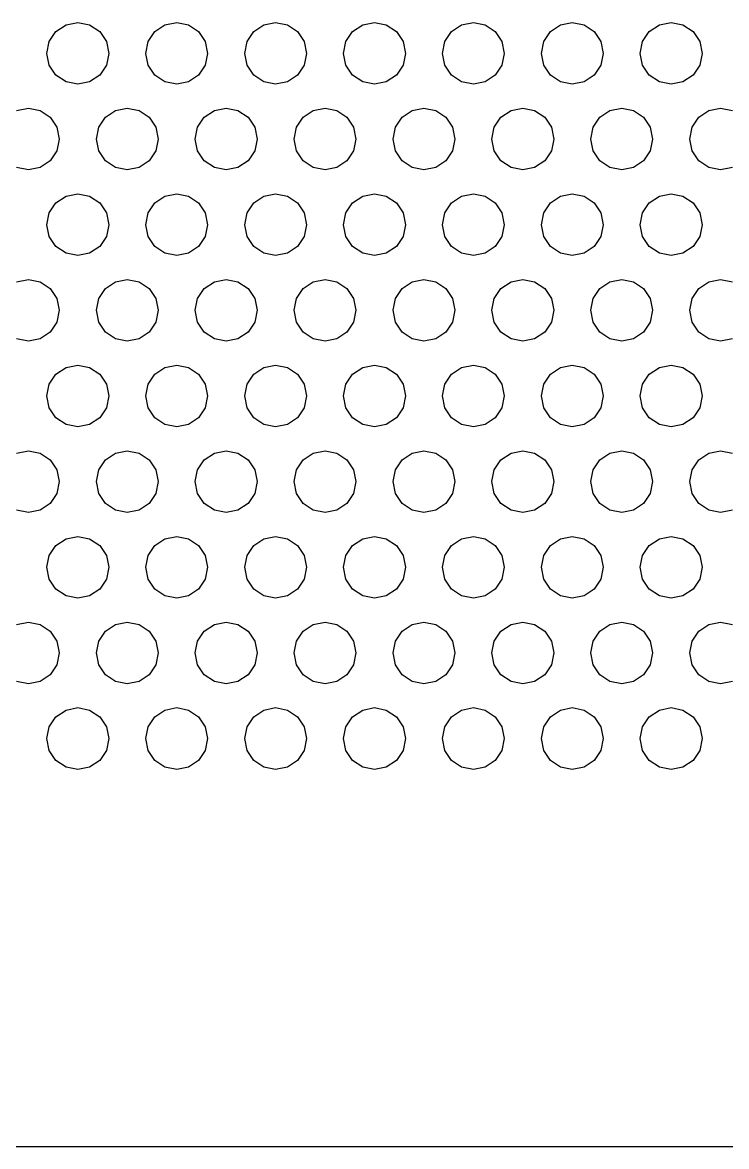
# Model space of a CAD drawing. Header units: metres. Extents: x 0 to 569, y 6 to 314.
# Drawn here: x 310 to 367, y 6 to 96.9 of the extents above; entities that cross this region are included whole.
import ezdxf

# ---------------------------------------------------------------- set-up
doc = ezdxf.new("R2010")
doc.units = ezdxf.units.M

msp = doc.modelspace()

# ---------------------------------------------------------------- linework, layer by layer
for p, q in [((312.732, 96.1934), (313.543, 96.7353)), ((313.543, 96.7353), (314.5, 96.9256)), ((314.5, 96.9256), (315.457, 96.7353)), ((315.457, 96.7353), (316.268, 96.1934)), ((320.732, 96.1934), (321.543, 96.7353)), ((321.543, 96.7353), (322.5, 96.9256)), ((322.5, 96.9256), (323.457, 96.7353)), ((323.457, 96.7353), (324.268, 96.1934)), ((328.732, 96.1934), (329.543, 96.7353)), ((329.543, 96.7353), (330.5, 96.9256)), ((330.5, 96.9256), (331.457, 96.7353)), ((331.457, 96.7353), (332.268, 96.1934)), ((336.732, 96.1934), (337.543, 96.7353)), ((337.543, 96.7353), (338.5, 96.9256)), ((338.5, 96.9256), (339.457, 96.7353)), ((339.457, 96.7353), (340.268, 96.1934)), ((344.732, 96.1934), (345.543, 96.7353)), ((345.543, 96.7353), (346.5, 96.9256)), ((346.5, 96.9256), (347.457, 96.7353)), ((347.457, 96.7353), (348.268, 96.1934)), ((352.732, 96.1934), (353.543, 96.7353)), ((353.543, 96.7353), (354.5, 96.9256)), ((354.5, 96.9256), (355.457, 96.7353)), ((355.457, 96.7353), (356.268, 96.1934)), ((360.732, 96.1934), (361.543, 96.7353)), ((361.543, 96.7353), (362.5, 96.9256)), ((362.5, 96.9256), (363.457, 96.7353)), ((363.457, 96.7353), (364.268, 96.1934)), ((312.19, 95.3823), (312.732, 96.1934)), ((316.268, 96.1934), (316.81, 95.3823)), ((320.19, 95.3823), (320.732, 96.1934)), ((324.268, 96.1934), (324.81, 95.3823)), ((328.19, 95.3823), (328.732, 96.1934)), ((332.268, 96.1934), (332.81, 95.3823)), ((336.19, 95.3823), (336.732, 96.1934)), ((340.268, 96.1934), (340.81, 95.3823)), ((344.19, 95.3823), (344.732, 96.1934)), ((348.268, 96.1934), (348.81, 95.3823)), ((352.19, 95.3823), (352.732, 96.1934)), ((356.268, 96.1934), (356.81, 95.3823)), ((360.19, 95.3823), (360.732, 96.1934)), ((364.268, 96.1934), (364.81, 95.3823)), ((312, 94.4256), (312.19, 95.3823)), ((316.81, 95.3823), (317, 94.4256)), ((320, 94.4256), (320.19, 95.3823)), ((324.81, 95.3823), (325, 94.4256)), ((328, 94.4256), (328.19, 95.3823)), ((332.81, 95.3823), (333, 94.4256)), ((336, 94.4256), (336.19, 95.3823)), ((340.81, 95.3823), (341, 94.4256)), ((344, 94.4256), (344.19, 95.3823)), ((348.81, 95.3823), (349, 94.4256)), ((352, 94.4256), (352.19, 95.3823)), ((356.81, 95.3823), (357, 94.4256)), ((360, 94.4256), (360.19, 95.3823)), ((364.81, 95.3823), (365, 94.4256)), ((312.19, 93.4689), (312, 94.4256)), ((317, 94.4256), (316.81, 93.4689)), ((320.19, 93.4689), (320, 94.4256)), ((325, 94.4256), (324.81, 93.4689)), ((328.19, 93.4689), (328, 94.4256)), ((333, 94.4256), (332.81, 93.4689)), ((336.19, 93.4689), (336, 94.4256)), ((341, 94.4256), (340.81, 93.4689)), ((344.19, 93.4689), (344, 94.4256)), ((349, 94.4256), (348.81, 93.4689)), ((352.19, 93.4689), (352, 94.4256)), ((357, 94.4256), (356.81, 93.4689)), ((360.19, 93.4689), (360, 94.4256)), ((365, 94.4256), (364.81, 93.4689)), ((312.732, 92.6579), (312.19, 93.4689)), ((316.81, 93.4689), (316.268, 92.6579)), ((320.732, 92.6579), (320.19, 93.4689)), ((324.81, 93.4689), (324.268, 92.6579)), ((328.732, 92.6579), (328.19, 93.4689)), ((332.81, 93.4689), (332.268, 92.6579)), ((336.732, 92.6579), (336.19, 93.4689)), ((340.81, 93.4689), (340.268, 92.6579)), ((344.732, 92.6579), (344.19, 93.4689)), ((348.81, 93.4689), (348.268, 92.6579)), ((352.732, 92.6579), (352.19, 93.4689)), ((356.81, 93.4689), (356.268, 92.6579)), ((360.732, 92.6579), (360.19, 93.4689)), ((364.81, 93.4689), (364.268, 92.6579)), ((313.543, 92.1159), (312.732, 92.6579)), ((314.5, 91.9256), (313.543, 92.1159)), ((315.457, 92.1159), (314.5, 91.9256)), ((316.268, 92.6579), (315.457, 92.1159)), ((321.543, 92.1159), (320.732, 92.6579)), ((322.5, 91.9256), (321.543, 92.1159)), ((323.457, 92.1159), (322.5, 91.9256)), ((324.268, 92.6579), (323.457, 92.1159)), ((329.543, 92.1159), (328.732, 92.6579)), ((330.5, 91.9256), (329.543, 92.1159)), ((331.457, 92.1159), (330.5, 91.9256)), ((332.268, 92.6579), (331.457, 92.1159)), ((337.543, 92.1159), (336.732, 92.6579)), ((338.5, 91.9256), (337.543, 92.1159)), ((339.457, 92.1159), (338.5, 91.9256)), ((340.268, 92.6579), (339.457, 92.1159)), ((345.543, 92.1159), (344.732, 92.6579)), ((346.5, 91.9256), (345.543, 92.1159)), ((347.457, 92.1159), (346.5, 91.9256)), ((348.268, 92.6579), (347.457, 92.1159)), ((353.543, 92.1159), (352.732, 92.6579)), ((354.5, 91.9256), (353.543, 92.1159)), ((355.457, 92.1159), (354.5, 91.9256)), ((356.268, 92.6579), (355.457, 92.1159)), ((361.543, 92.1159), (360.732, 92.6579)), ((362.5, 91.9256), (361.543, 92.1159)), ((363.457, 92.1159), (362.5, 91.9256)), ((364.268, 92.6579), (363.457, 92.1159)), ((309.543, 89.8071), (310.5, 89.9974)), ((310.5, 89.9974), (311.457, 89.8071)), ((311.457, 89.8071), (312.268, 89.2652)), ((312.268, 89.2652), (312.81, 88.4541)), ((316.19, 88.4541), (316.732, 89.2652)), ((316.732, 89.2652), (317.543, 89.8071)), ((317.543, 89.8071), (318.5, 89.9974)), ((318.5, 89.9974), (319.457, 89.8071)), ((319.457, 89.8071), (320.268, 89.2652)), ((320.268, 89.2652), (320.81, 88.4541)), ((324.19, 88.4541), (324.732, 89.2652)), ((324.732, 89.2652), (325.543, 89.8071)), ((325.543, 89.8071), (326.5, 89.9974)), ((326.5, 89.9974), (327.457, 89.8071)), ((327.457, 89.8071), (328.268, 89.2652)), ((328.268, 89.2652), (328.81, 88.4541)), ((332.19, 88.4541), (332.732, 89.2652)), ((332.732, 89.2652), (333.543, 89.8071)), ((333.543, 89.8071), (334.5, 89.9974)), ((334.5, 89.9974), (335.457, 89.8071)), ((335.457, 89.8071), (336.268, 89.2652)), ((336.268, 89.2652), (336.81, 88.4541)), ((340.19, 88.4541), (340.732, 89.2652)), ((340.732, 89.2652), (341.543, 89.8071)), ((341.543, 89.8071), (342.5, 89.9974)), ((342.5, 89.9974), (343.457, 89.8071)), ((343.457, 89.8071), (344.268, 89.2652)), ((344.268, 89.2652), (344.81, 88.4541)), ((348.19, 88.4541), (348.732, 89.2652)), ((348.732, 89.2652), (349.543, 89.8071)), ((349.543, 89.8071), (350.5, 89.9974)), ((350.5, 89.9974), (351.457, 89.8071)), ((351.457, 89.8071), (352.268, 89.2652)), ((352.268, 89.2652), (352.81, 88.4541)), ((356.19, 88.4541), (356.732, 89.2652)), ((356.732, 89.2652), (357.543, 89.8071)), ((357.543, 89.8071), (358.5, 89.9974)), ((358.5, 89.9974), (359.457, 89.8071)), ((359.457, 89.8071), (360.268, 89.2652)), ((360.268, 89.2652), (360.81, 88.4541)), ((364.19, 88.4541), (364.732, 89.2652)), ((364.732, 89.2652), (365.543, 89.8071)), ((365.543, 89.8071), (366.5, 89.9974)), ((366.5, 89.9974), (367.457, 89.8071)), ((312.81, 88.4541), (313, 87.4974)), ((316, 87.4974), (316.19, 88.4541)), ((320.81, 88.4541), (321, 87.4974)), ((324, 87.4974), (324.19, 88.4541)), ((328.81, 88.4541), (329, 87.4974)), ((332, 87.4974), (332.19, 88.4541)), ((336.81, 88.4541), (337, 87.4974)), ((340, 87.4974), (340.19, 88.4541)), ((344.81, 88.4541), (345, 87.4974)), ((348, 87.4974), (348.19, 88.4541)), ((352.81, 88.4541), (353, 87.4974)), ((356, 87.4974), (356.19, 88.4541)), ((360.81, 88.4541), (361, 87.4974)), ((364, 87.4974), (364.19, 88.4541)), ((313, 87.4974), (312.81, 86.5407)), ((316.19, 86.5407), (316, 87.4974)), ((321, 87.4974), (320.81, 86.5407)), ((324.19, 86.5407), (324, 87.4974)), ((329, 87.4974), (328.81, 86.5407)), ((332.19, 86.5407), (332, 87.4974)), ((337, 87.4974), (336.81, 86.5407)), ((340.19, 86.5407), (340, 87.4974)), ((345, 87.4974), (344.81, 86.5407)), ((348.19, 86.5407), (348, 87.4974)), ((353, 87.4974), (352.81, 86.5407)), ((356.19, 86.5407), (356, 87.4974)), ((361, 87.4974), (360.81, 86.5407)), ((364.19, 86.5407), (364, 87.4974)), ((312.81, 86.5407), (312.268, 85.7296)), ((316.732, 85.7296), (316.19, 86.5407)), ((320.81, 86.5407), (320.268, 85.7296)), ((324.732, 85.7296), (324.19, 86.5407)), ((328.81, 86.5407), (328.268, 85.7296)), ((332.732, 85.7296), (332.19, 86.5407)), ((336.81, 86.5407), (336.268, 85.7296)), ((340.732, 85.7296), (340.19, 86.5407)), ((344.81, 86.5407), (344.268, 85.7296)), ((348.732, 85.7296), (348.19, 86.5407)), ((352.81, 86.5407), (352.268, 85.7296)), ((356.732, 85.7296), (356.19, 86.5407)), ((360.81, 86.5407), (360.268, 85.7296)), ((364.732, 85.7296), (364.19, 86.5407)), ((312.268, 85.7296), (311.457, 85.1877)), ((317.543, 85.1877), (316.732, 85.7296)), ((320.268, 85.7296), (319.457, 85.1877)), ((325.543, 85.1877), (324.732, 85.7296)), ((328.268, 85.7296), (327.457, 85.1877)), ((333.543, 85.1877), (332.732, 85.7296)), ((336.268, 85.7296), (335.457, 85.1877)), ((341.543, 85.1877), (340.732, 85.7296)), ((344.268, 85.7296), (343.457, 85.1877)), ((349.543, 85.1877), (348.732, 85.7296)), ((352.268, 85.7296), (351.457, 85.1877)), ((357.543, 85.1877), (356.732, 85.7296)), ((360.268, 85.7296), (359.457, 85.1877)), ((365.543, 85.1877), (364.732, 85.7296)), ((310.5, 84.9974), (309.543, 85.1877)), ((311.457, 85.1877), (310.5, 84.9974)), ((318.5, 84.9974), (317.543, 85.1877)), ((319.457, 85.1877), (318.5, 84.9974)), ((326.5, 84.9974), (325.543, 85.1877)), ((327.457, 85.1877), (326.5, 84.9974)), ((334.5, 84.9974), (333.543, 85.1877)), ((335.457, 85.1877), (334.5, 84.9974)), ((342.5, 84.9974), (341.543, 85.1877)), ((343.457, 85.1877), (342.5, 84.9974)), ((350.5, 84.9974), (349.543, 85.1877)), ((351.457, 85.1877), (350.5, 84.9974)), ((358.5, 84.9974), (357.543, 85.1877)), ((359.457, 85.1877), (358.5, 84.9974)), ((366.5, 84.9974), (365.543, 85.1877)), ((367.457, 85.1877), (366.5, 84.9974)), ((312.732, 82.337), (313.543, 82.8789)), ((313.543, 82.8789), (314.5, 83.0692)), ((314.5, 83.0692), (315.457, 82.8789)), ((315.457, 82.8789), (316.268, 82.337)), ((320.732, 82.337), (321.543, 82.8789)), ((321.543, 82.8789), (322.5, 83.0692)), ((322.5, 83.0692), (323.457, 82.8789)), ((323.457, 82.8789), (324.268, 82.337)), ((328.732, 82.337), (329.543, 82.8789)), ((329.543, 82.8789), (330.5, 83.0692)), ((330.5, 83.0692), (331.457, 82.8789)), ((331.457, 82.8789), (332.268, 82.337)), ((336.732, 82.337), (337.543, 82.8789)), ((337.543, 82.8789), (338.5, 83.0692)), ((338.5, 83.0692), (339.457, 82.8789)), ((339.457, 82.8789), (340.268, 82.337)), ((344.732, 82.337), (345.543, 82.8789)), ((345.543, 82.8789), (346.5, 83.0692)), ((346.5, 83.0692), (347.457, 82.8789)), ((347.457, 82.8789), (348.268, 82.337)), ((352.732, 82.337), (353.543, 82.8789)), ((353.543, 82.8789), (354.5, 83.0692)), ((354.5, 83.0692), (355.457, 82.8789)), ((355.457, 82.8789), (356.268, 82.337)), ((360.732, 82.337), (361.543, 82.8789)), ((361.543, 82.8789), (362.5, 83.0692)), ((362.5, 83.0692), (363.457, 82.8789)), ((363.457, 82.8789), (364.268, 82.337)), ((312.19, 81.5259), (312.732, 82.337)), ((316.268, 82.337), (316.81, 81.5259)), ((320.19, 81.5259), (320.732, 82.337)), ((324.268, 82.337), (324.81, 81.5259)), ((328.19, 81.5259), (328.732, 82.337)), ((332.268, 82.337), (332.81, 81.5259)), ((336.19, 81.5259), (336.732, 82.337)), ((340.268, 82.337), (340.81, 81.5259)), ((344.19, 81.5259), (344.732, 82.337)), ((348.268, 82.337), (348.81, 81.5259)), ((352.19, 81.5259), (352.732, 82.337)), ((356.268, 82.337), (356.81, 81.5259)), ((360.19, 81.5259), (360.732, 82.337)), ((364.268, 82.337), (364.81, 81.5259)), ((312, 80.5692), (312.19, 81.5259)), ((316.81, 81.5259), (317, 80.5692)), ((320, 80.5692), (320.19, 81.5259)), ((324.81, 81.5259), (325, 80.5692)), ((328, 80.5692), (328.19, 81.5259)), ((332.81, 81.5259), (333, 80.5692)), ((336, 80.5692), (336.19, 81.5259)), ((340.81, 81.5259), (341, 80.5692)), ((344, 80.5692), (344.19, 81.5259)), ((348.81, 81.5259), (349, 80.5692)), ((352, 80.5692), (352.19, 81.5259)), ((356.81, 81.5259), (357, 80.5692)), ((360, 80.5692), (360.19, 81.5259)), ((364.81, 81.5259), (365, 80.5692)), ((312.19, 79.6125), (312, 80.5692)), ((317, 80.5692), (316.81, 79.6125)), ((320.19, 79.6125), (320, 80.5692)), ((325, 80.5692), (324.81, 79.6125)), ((328.19, 79.6125), (328, 80.5692)), ((333, 80.5692), (332.81, 79.6125)), ((336.19, 79.6125), (336, 80.5692)), ((341, 80.5692), (340.81, 79.6125)), ((344.19, 79.6125), (344, 80.5692)), ((349, 80.5692), (348.81, 79.6125)), ((352.19, 79.6125), (352, 80.5692)), ((357, 80.5692), (356.81, 79.6125)), ((360.19, 79.6125), (360, 80.5692)), ((365, 80.5692), (364.81, 79.6125)), ((312.732, 78.8014), (312.19, 79.6125)), ((316.81, 79.6125), (316.268, 78.8014)), ((320.732, 78.8014), (320.19, 79.6125)), ((324.81, 79.6125), (324.268, 78.8014)), ((328.732, 78.8014), (328.19, 79.6125)), ((332.81, 79.6125), (332.268, 78.8014)), ((336.732, 78.8014), (336.19, 79.6125)), ((340.81, 79.6125), (340.268, 78.8014)), ((344.732, 78.8014), (344.19, 79.6125)), ((348.81, 79.6125), (348.268, 78.8014)), ((352.732, 78.8014), (352.19, 79.6125)), ((356.81, 79.6125), (356.268, 78.8014)), ((360.732, 78.8014), (360.19, 79.6125)), ((364.81, 79.6125), (364.268, 78.8014)), ((313.543, 78.2595), (312.732, 78.8014)), ((314.5, 78.0692), (313.543, 78.2595)), ((315.457, 78.2595), (314.5, 78.0692)), ((316.268, 78.8014), (315.457, 78.2595)), ((321.543, 78.2595), (320.732, 78.8014)), ((322.5, 78.0692), (321.543, 78.2595)), ((323.457, 78.2595), (322.5, 78.0692)), ((324.268, 78.8014), (323.457, 78.2595)), ((329.543, 78.2595), (328.732, 78.8014)), ((330.5, 78.0692), (329.543, 78.2595)), ((331.457, 78.2595), (330.5, 78.0692)), ((332.268, 78.8014), (331.457, 78.2595)), ((337.543, 78.2595), (336.732, 78.8014)), ((338.5, 78.0692), (337.543, 78.2595)), ((339.457, 78.2595), (338.5, 78.0692)), ((340.268, 78.8014), (339.457, 78.2595)), ((345.543, 78.2595), (344.732, 78.8014)), ((346.5, 78.0692), (345.543, 78.2595)), ((347.457, 78.2595), (346.5, 78.0692)), ((348.268, 78.8014), (347.457, 78.2595)), ((353.543, 78.2595), (352.732, 78.8014)), ((354.5, 78.0692), (353.543, 78.2595)), ((355.457, 78.2595), (354.5, 78.0692)), ((356.268, 78.8014), (355.457, 78.2595)), ((361.543, 78.2595), (360.732, 78.8014)), ((362.5, 78.0692), (361.543, 78.2595)), ((363.457, 78.2595), (362.5, 78.0692)), ((364.268, 78.8014), (363.457, 78.2595)), ((309.543, 75.9507), (310.5, 76.141)), ((310.5, 76.141), (311.457, 75.9507)), ((311.457, 75.9507), (312.268, 75.4088)), ((316.732, 75.4088), (317.543, 75.9507)), ((317.543, 75.9507), (318.5, 76.141)), ((318.5, 76.141), (319.457, 75.9507)), ((319.457, 75.9507), (320.268, 75.4088)), ((324.732, 75.4088), (325.543, 75.9507)), ((325.543, 75.9507), (326.5, 76.141)), ((326.5, 76.141), (327.457, 75.9507)), ((327.457, 75.9507), (328.268, 75.4088)), ((332.732, 75.4088), (333.543, 75.9507)), ((333.543, 75.9507), (334.5, 76.141)), ((334.5, 76.141), (335.457, 75.9507)), ((335.457, 75.9507), (336.268, 75.4088)), ((340.732, 75.4088), (341.543, 75.9507)), ((341.543, 75.9507), (342.5, 76.141)), ((342.5, 76.141), (343.457, 75.9507)), ((343.457, 75.9507), (344.268, 75.4088)), ((348.732, 75.4088), (349.543, 75.9507)), ((349.543, 75.9507), (350.5, 76.141)), ((350.5, 76.141), (351.457, 75.9507)), ((351.457, 75.9507), (352.268, 75.4088)), ((356.732, 75.4088), (357.543, 75.9507)), ((357.543, 75.9507), (358.5, 76.141)), ((358.5, 76.141), (359.457, 75.9507)), ((359.457, 75.9507), (360.268, 75.4088)), ((364.732, 75.4088), (365.543, 75.9507)), ((365.543, 75.9507), (366.5, 76.141)), ((366.5, 76.141), (367.457, 75.9507)), ((312.268, 75.4088), (312.81, 74.5977)), ((312.81, 74.5977), (313, 73.641)), ((316, 73.641), (316.19, 74.5977)), ((316.19, 74.5977), (316.732, 75.4088)), ((320.268, 75.4088), (320.81, 74.5977)), ((320.81, 74.5977), (321, 73.641)), ((324, 73.641), (324.19, 74.5977)), ((324.19, 74.5977), (324.732, 75.4088)), ((328.268, 75.4088), (328.81, 74.5977)), ((328.81, 74.5977), (329, 73.641)), ((332, 73.641), (332.19, 74.5977)), ((332.19, 74.5977), (332.732, 75.4088)), ((336.268, 75.4088), (336.81, 74.5977)), ((336.81, 74.5977), (337, 73.641)), ((340, 73.641), (340.19, 74.5977)), ((340.19, 74.5977), (340.732, 75.4088)), ((344.268, 75.4088), (344.81, 74.5977)), ((344.81, 74.5977), (345, 73.641)), ((348, 73.641), (348.19, 74.5977)), ((348.19, 74.5977), (348.732, 75.4088)), ((352.268, 75.4088), (352.81, 74.5977)), ((352.81, 74.5977), (353, 73.641)), ((356, 73.641), (356.19, 74.5977)), ((356.19, 74.5977), (356.732, 75.4088)), ((360.268, 75.4088), (360.81, 74.5977)), ((360.81, 74.5977), (361, 73.641)), ((364, 73.641), (364.19, 74.5977)), ((364.19, 74.5977), (364.732, 75.4088)), ((313, 73.641), (312.81, 72.6843)), ((316.19, 72.6843), (316, 73.641)), ((321, 73.641), (320.81, 72.6843)), ((324.19, 72.6843), (324, 73.641)), ((329, 73.641), (328.81, 72.6843)), ((332.19, 72.6843), (332, 73.641)), ((337, 73.641), (336.81, 72.6843)), ((340.19, 72.6843), (340, 73.641)), ((345, 73.641), (344.81, 72.6843)), ((348.19, 72.6843), (348, 73.641)), ((353, 73.641), (352.81, 72.6843)), ((356.19, 72.6843), (356, 73.641)), ((361, 73.641), (360.81, 72.6843)), ((364.19, 72.6843), (364, 73.641)), ((312.268, 71.8732), (311.457, 71.3313)), ((312.81, 72.6843), (312.268, 71.8732)), ((316.732, 71.8732), (316.19, 72.6843)), ((317.543, 71.3313), (316.732, 71.8732)), ((320.268, 71.8732), (319.457, 71.3313)), ((320.81, 72.6843), (320.268, 71.8732)), ((324.732, 71.8732), (324.19, 72.6843)), ((325.543, 71.3313), (324.732, 71.8732)), ((328.268, 71.8732), (327.457, 71.3313)), ((328.81, 72.6843), (328.268, 71.8732)), ((332.732, 71.8732), (332.19, 72.6843)), ((333.543, 71.3313), (332.732, 71.8732)), ((336.268, 71.8732), (335.457, 71.3313)), ((336.81, 72.6843), (336.268, 71.8732)), ((340.732, 71.8732), (340.19, 72.6843)), ((341.543, 71.3313), (340.732, 71.8732)), ((344.268, 71.8732), (343.457, 71.3313)), ((344.81, 72.6843), (344.268, 71.8732)), ((348.732, 71.8732), (348.19, 72.6843)), ((349.543, 71.3313), (348.732, 71.8732)), ((352.268, 71.8732), (351.457, 71.3313)), ((352.81, 72.6843), (352.268, 71.8732)), ((356.732, 71.8732), (356.19, 72.6843)), ((357.543, 71.3313), (356.732, 71.8732)), ((360.268, 71.8732), (359.457, 71.3313)), ((360.81, 72.6843), (360.268, 71.8732)), ((364.732, 71.8732), (364.19, 72.6843)), ((365.543, 71.3313), (364.732, 71.8732)), ((310.5, 71.141), (309.543, 71.3313)), ((311.457, 71.3313), (310.5, 71.141)), ((318.5, 71.141), (317.543, 71.3313)), ((319.457, 71.3313), (318.5, 71.141)), ((326.5, 71.141), (325.543, 71.3313)), ((327.457, 71.3313), (326.5, 71.141)), ((334.5, 71.141), (333.543, 71.3313)), ((335.457, 71.3313), (334.5, 71.141)), ((342.5, 71.141), (341.543, 71.3313)), ((343.457, 71.3313), (342.5, 71.141)), ((350.5, 71.141), (349.543, 71.3313)), ((351.457, 71.3313), (350.5, 71.141)), ((358.5, 71.141), (357.543, 71.3313)), ((359.457, 71.3313), (358.5, 71.141)), ((366.5, 71.141), (365.543, 71.3313)), ((367.457, 71.3313), (366.5, 71.141)), ((313.543, 69.0225), (314.5, 69.2128)), ((314.5, 69.2128), (315.457, 69.0225)), ((321.543, 69.0225), (322.5, 69.2128)), ((322.5, 69.2128), (323.457, 69.0225)), ((329.543, 69.0225), (330.5, 69.2128)), ((330.5, 69.2128), (331.457, 69.0225)), ((337.543, 69.0225), (338.5, 69.2128)), ((338.5, 69.2128), (339.457, 69.0225)), ((345.543, 69.0225), (346.5, 69.2128)), ((346.5, 69.2128), (347.457, 69.0225)), ((353.543, 69.0225), (354.5, 69.2128)), ((354.5, 69.2128), (355.457, 69.0225)), ((361.543, 69.0225), (362.5, 69.2128)), ((362.5, 69.2128), (363.457, 69.0225)), ((312.19, 67.6695), (312.732, 68.4806)), ((312.732, 68.4806), (313.543, 69.0225)), ((315.457, 69.0225), (316.268, 68.4806)), ((316.268, 68.4806), (316.81, 67.6695)), ((320.19, 67.6695), (320.732, 68.4806)), ((320.732, 68.4806), (321.543, 69.0225)), ((323.457, 69.0225), (324.268, 68.4806)), ((324.268, 68.4806), (324.81, 67.6695)), ((328.19, 67.6695), (328.732, 68.4806)), ((328.732, 68.4806), (329.543, 69.0225)), ((331.457, 69.0225), (332.268, 68.4806)), ((332.268, 68.4806), (332.81, 67.6695)), ((336.19, 67.6695), (336.732, 68.4806)), ((336.732, 68.4806), (337.543, 69.0225)), ((339.457, 69.0225), (340.268, 68.4806)), ((340.268, 68.4806), (340.81, 67.6695)), ((344.19, 67.6695), (344.732, 68.4806)), ((344.732, 68.4806), (345.543, 69.0225)), ((347.457, 69.0225), (348.268, 68.4806)), ((348.268, 68.4806), (348.81, 67.6695)), ((352.19, 67.6695), (352.732, 68.4806)), ((352.732, 68.4806), (353.543, 69.0225)), ((355.457, 69.0225), (356.268, 68.4806)), ((356.268, 68.4806), (356.81, 67.6695)), ((360.19, 67.6695), (360.732, 68.4806)), ((360.732, 68.4806), (361.543, 69.0225)), ((363.457, 69.0225), (364.268, 68.4806)), ((364.268, 68.4806), (364.81, 67.6695)), ((312, 66.7128), (312.19, 67.6695)), ((316.81, 67.6695), (317, 66.7128)), ((320, 66.7128), (320.19, 67.6695)), ((324.81, 67.6695), (325, 66.7128)), ((328, 66.7128), (328.19, 67.6695)), ((332.81, 67.6695), (333, 66.7128)), ((336, 66.7128), (336.19, 67.6695)), ((340.81, 67.6695), (341, 66.7128)), ((344, 66.7128), (344.19, 67.6695)), ((348.81, 67.6695), (349, 66.7128)), ((352, 66.7128), (352.19, 67.6695)), ((356.81, 67.6695), (357, 66.7128)), ((360, 66.7128), (360.19, 67.6695)), ((364.81, 67.6695), (365, 66.7128)), ((312.19, 65.7561), (312, 66.7128)), ((317, 66.7128), (316.81, 65.7561)), ((320.19, 65.7561), (320, 66.7128)), ((325, 66.7128), (324.81, 65.7561)), ((328.19, 65.7561), (328, 66.7128)), ((333, 66.7128), (332.81, 65.7561)), ((336.19, 65.7561), (336, 66.7128)), ((341, 66.7128), (340.81, 65.7561)), ((344.19, 65.7561), (344, 66.7128)), ((349, 66.7128), (348.81, 65.7561)), ((352.19, 65.7561), (352, 66.7128)), ((357, 66.7128), (356.81, 65.7561)), ((360.19, 65.7561), (360, 66.7128)), ((365, 66.7128), (364.81, 65.7561)), ((312.732, 64.945), (312.19, 65.7561)), ((316.81, 65.7561), (316.268, 64.945)), ((320.732, 64.945), (320.19, 65.7561)), ((324.81, 65.7561), (324.268, 64.945)), ((328.732, 64.945), (328.19, 65.7561)), ((332.81, 65.7561), (332.268, 64.945)), ((336.732, 64.945), (336.19, 65.7561)), ((340.81, 65.7561), (340.268, 64.945)), ((344.732, 64.945), (344.19, 65.7561)), ((348.81, 65.7561), (348.268, 64.945)), ((352.732, 64.945), (352.19, 65.7561)), ((356.81, 65.7561), (356.268, 64.945)), ((360.732, 64.945), (360.19, 65.7561)), ((364.81, 65.7561), (364.268, 64.945)), ((313.543, 64.4031), (312.732, 64.945)), ((316.268, 64.945), (315.457, 64.4031)), ((321.543, 64.4031), (320.732, 64.945)), ((324.268, 64.945), (323.457, 64.4031)), ((329.543, 64.4031), (328.732, 64.945)), ((332.268, 64.945), (331.457, 64.4031)), ((337.543, 64.4031), (336.732, 64.945)), ((340.268, 64.945), (339.457, 64.4031)), ((345.543, 64.4031), (344.732, 64.945)), ((348.268, 64.945), (347.457, 64.4031)), ((353.543, 64.4031), (352.732, 64.945)), ((356.268, 64.945), (355.457, 64.4031)), ((361.543, 64.4031), (360.732, 64.945)), ((364.268, 64.945), (363.457, 64.4031)), ((314.5, 64.2128), (313.543, 64.4031)), ((315.457, 64.4031), (314.5, 64.2128)), ((322.5, 64.2128), (321.543, 64.4031)), ((323.457, 64.4031), (322.5, 64.2128)), ((330.5, 64.2128), (329.543, 64.4031)), ((331.457, 64.4031), (330.5, 64.2128)), ((338.5, 64.2128), (337.543, 64.4031)), ((339.457, 64.4031), (338.5, 64.2128)), ((346.5, 64.2128), (345.543, 64.4031)), ((347.457, 64.4031), (346.5, 64.2128)), ((354.5, 64.2128), (353.543, 64.4031)), ((355.457, 64.4031), (354.5, 64.2128)), ((362.5, 64.2128), (361.543, 64.4031)), ((363.457, 64.4031), (362.5, 64.2128)), ((309.543, 62.0943), (310.5, 62.2846)), ((310.5, 62.2846), (311.457, 62.0943)), ((311.457, 62.0943), (312.268, 61.5524)), ((316.732, 61.5524), (317.543, 62.0943)), ((317.543, 62.0943), (318.5, 62.2846)), ((318.5, 62.2846), (319.457, 62.0943)), ((319.457, 62.0943), (320.268, 61.5524)), ((324.732, 61.5524), (325.543, 62.0943)), ((325.543, 62.0943), (326.5, 62.2846)), ((326.5, 62.2846), (327.457, 62.0943)), ((327.457, 62.0943), (328.268, 61.5524)), ((332.732, 61.5524), (333.543, 62.0943)), ((333.543, 62.0943), (334.5, 62.2846)), ((334.5, 62.2846), (335.457, 62.0943)), ((335.457, 62.0943), (336.268, 61.5524)), ((340.732, 61.5524), (341.543, 62.0943)), ((341.543, 62.0943), (342.5, 62.2846)), ((342.5, 62.2846), (343.457, 62.0943)), ((343.457, 62.0943), (344.268, 61.5524)), ((348.732, 61.5524), (349.543, 62.0943)), ((349.543, 62.0943), (350.5, 62.2846)), ((350.5, 62.2846), (351.457, 62.0943)), ((351.457, 62.0943), (352.268, 61.5524)), ((356.732, 61.5524), (357.543, 62.0943)), ((357.543, 62.0943), (358.5, 62.2846)), ((358.5, 62.2846), (359.457, 62.0943)), ((359.457, 62.0943), (360.268, 61.5524)), ((364.732, 61.5524), (365.543, 62.0943)), ((365.543, 62.0943), (366.5, 62.2846)), ((366.5, 62.2846), (367.457, 62.0943)), ((312.268, 61.5524), (312.81, 60.7413)), ((316.19, 60.7413), (316.732, 61.5524)), ((320.268, 61.5524), (320.81, 60.7413)), ((324.19, 60.7413), (324.732, 61.5524)), ((328.268, 61.5524), (328.81, 60.7413)), ((332.19, 60.7413), (332.732, 61.5524)), ((336.268, 61.5524), (336.81, 60.7413)), ((340.19, 60.7413), (340.732, 61.5524)), ((344.268, 61.5524), (344.81, 60.7413)), ((348.19, 60.7413), (348.732, 61.5524)), ((352.268, 61.5524), (352.81, 60.7413)), ((356.19, 60.7413), (356.732, 61.5524)), ((360.268, 61.5524), (360.81, 60.7413)), ((364.19, 60.7413), (364.732, 61.5524)), ((312.81, 60.7413), (313, 59.7846)), ((316, 59.7846), (316.19, 60.7413)), ((320.81, 60.7413), (321, 59.7846)), ((324, 59.7846), (324.19, 60.7413)), ((328.81, 60.7413), (329, 59.7846)), ((332, 59.7846), (332.19, 60.7413)), ((336.81, 60.7413), (337, 59.7846)), ((340, 59.7846), (340.19, 60.7413)), ((344.81, 60.7413), (345, 59.7846)), ((348, 59.7846), (348.19, 60.7413)), ((352.81, 60.7413), (353, 59.7846)), ((356, 59.7846), (356.19, 60.7413)), ((360.81, 60.7413), (361, 59.7846)), ((364, 59.7846), (364.19, 60.7413)), ((313, 59.7846), (312.81, 58.8279)), ((316.19, 58.8279), (316, 59.7846)), ((321, 59.7846), (320.81, 58.8279)), ((324.19, 58.8279), (324, 59.7846)), ((329, 59.7846), (328.81, 58.8279)), ((332.19, 58.8279), (332, 59.7846)), ((337, 59.7846), (336.81, 58.8279)), ((340.19, 58.8279), (340, 59.7846)), ((345, 59.7846), (344.81, 58.8279)), ((348.19, 58.8279), (348, 59.7846)), ((353, 59.7846), (352.81, 58.8279)), ((356.19, 58.8279), (356, 59.7846)), ((361, 59.7846), (360.81, 58.8279)), ((364.19, 58.8279), (364, 59.7846)), ((312.81, 58.8279), (312.268, 58.0168)), ((316.732, 58.0168), (316.19, 58.8279)), ((320.81, 58.8279), (320.268, 58.0168)), ((324.732, 58.0168), (324.19, 58.8279)), ((328.81, 58.8279), (328.268, 58.0168)), ((332.732, 58.0168), (332.19, 58.8279)), ((336.81, 58.8279), (336.268, 58.0168)), ((340.732, 58.0168), (340.19, 58.8279)), ((344.81, 58.8279), (344.268, 58.0168)), ((348.732, 58.0168), (348.19, 58.8279)), ((352.81, 58.8279), (352.268, 58.0168)), ((356.732, 58.0168), (356.19, 58.8279)), ((360.81, 58.8279), (360.268, 58.0168)), ((364.732, 58.0168), (364.19, 58.8279)), ((310.5, 57.2846), (309.543, 57.4749)), ((311.457, 57.4749), (310.5, 57.2846)), ((312.268, 58.0168), (311.457, 57.4749)), ((317.543, 57.4749), (316.732, 58.0168)), ((318.5, 57.2846), (317.543, 57.4749)), ((319.457, 57.4749), (318.5, 57.2846)), ((320.268, 58.0168), (319.457, 57.4749)), ((325.543, 57.4749), (324.732, 58.0168)), ((326.5, 57.2846), (325.543, 57.4749)), ((327.457, 57.4749), (326.5, 57.2846)), ((328.268, 58.0168), (327.457, 57.4749)), ((333.543, 57.4749), (332.732, 58.0168)), ((334.5, 57.2846), (333.543, 57.4749)), ((335.457, 57.4749), (334.5, 57.2846)), ((336.268, 58.0168), (335.457, 57.4749)), ((341.543, 57.4749), (340.732, 58.0168)), ((342.5, 57.2846), (341.543, 57.4749)), ((343.457, 57.4749), (342.5, 57.2846)), ((344.268, 58.0168), (343.457, 57.4749)), ((349.543, 57.4749), (348.732, 58.0168)), ((350.5, 57.2846), (349.543, 57.4749)), ((351.457, 57.4749), (350.5, 57.2846)), ((352.268, 58.0168), (351.457, 57.4749)), ((357.543, 57.4749), (356.732, 58.0168)), ((358.5, 57.2846), (357.543, 57.4749)), ((359.457, 57.4749), (358.5, 57.2846)), ((360.268, 58.0168), (359.457, 57.4749)), ((365.543, 57.4749), (364.732, 58.0168)), ((366.5, 57.2846), (365.543, 57.4749)), ((367.457, 57.4749), (366.5, 57.2846)), ((312.19, 53.8131), (312.732, 54.6242)), ((312.732, 54.6242), (313.543, 55.1661)), ((313.543, 55.1661), (314.5, 55.3564)), ((314.5, 55.3564), (315.457, 55.1661)), ((315.457, 55.1661), (316.268, 54.6242)), ((316.268, 54.6242), (316.81, 53.8131)), ((320.19, 53.8131), (320.732, 54.6242)), ((320.732, 54.6242), (321.543, 55.1661)), ((321.543, 55.1661), (322.5, 55.3564)), ((322.5, 55.3564), (323.457, 55.1661)), ((323.457, 55.1661), (324.268, 54.6242)), ((324.268, 54.6242), (324.81, 53.8131)), ((328.19, 53.8131), (328.732, 54.6242)), ((328.732, 54.6242), (329.543, 55.1661)), ((329.543, 55.1661), (330.5, 55.3564)), ((330.5, 55.3564), (331.457, 55.1661)), ((331.457, 55.1661), (332.268, 54.6242)), ((332.268, 54.6242), (332.81, 53.8131)), ((336.19, 53.8131), (336.732, 54.6242)), ((336.732, 54.6242), (337.543, 55.1661)), ((337.543, 55.1661), (338.5, 55.3564)), ((338.5, 55.3564), (339.457, 55.1661)), ((339.457, 55.1661), (340.268, 54.6242)), ((340.268, 54.6242), (340.81, 53.8131)), ((344.19, 53.8131), (344.732, 54.6242)), ((344.732, 54.6242), (345.543, 55.1661)), ((345.543, 55.1661), (346.5, 55.3564)), ((346.5, 55.3564), (347.457, 55.1661)), ((347.457, 55.1661), (348.268, 54.6242)), ((348.268, 54.6242), (348.81, 53.8131)), ((352.19, 53.8131), (352.732, 54.6242)), ((352.732, 54.6242), (353.543, 55.1661)), ((353.543, 55.1661), (354.5, 55.3564)), ((354.5, 55.3564), (355.457, 55.1661)), ((355.457, 55.1661), (356.268, 54.6242)), ((356.268, 54.6242), (356.81, 53.8131)), ((360.19, 53.8131), (360.732, 54.6242)), ((360.732, 54.6242), (361.543, 55.1661)), ((361.543, 55.1661), (362.5, 55.3564)), ((362.5, 55.3564), (363.457, 55.1661)), ((363.457, 55.1661), (364.268, 54.6242)), ((364.268, 54.6242), (364.81, 53.8131)), ((312, 52.8564), (312.19, 53.8131)), ((316.81, 53.8131), (317, 52.8564)), ((320, 52.8564), (320.19, 53.8131)), ((324.81, 53.8131), (325, 52.8564)), ((328, 52.8564), (328.19, 53.8131)), ((332.81, 53.8131), (333, 52.8564)), ((336, 52.8564), (336.19, 53.8131)), ((340.81, 53.8131), (341, 52.8564)), ((344, 52.8564), (344.19, 53.8131)), ((348.81, 53.8131), (349, 52.8564)), ((352, 52.8564), (352.19, 53.8131)), ((356.81, 53.8131), (357, 52.8564)), ((360, 52.8564), (360.19, 53.8131)), ((364.81, 53.8131), (365, 52.8564)), ((312.19, 51.8997), (312, 52.8564)), ((317, 52.8564), (316.81, 51.8997)), ((320.19, 51.8997), (320, 52.8564)), ((325, 52.8564), (324.81, 51.8997)), ((328.19, 51.8997), (328, 52.8564)), ((333, 52.8564), (332.81, 51.8997)), ((336.19, 51.8997), (336, 52.8564)), ((341, 52.8564), (340.81, 51.8997)), ((344.19, 51.8997), (344, 52.8564)), ((349, 52.8564), (348.81, 51.8997)), ((352.19, 51.8997), (352, 52.8564)), ((357, 52.8564), (356.81, 51.8997)), ((360.19, 51.8997), (360, 52.8564)), ((365, 52.8564), (364.81, 51.8997)), ((312.732, 51.0886), (312.19, 51.8997)), ((316.81, 51.8997), (316.268, 51.0886)), ((320.732, 51.0886), (320.19, 51.8997)), ((324.81, 51.8997), (324.268, 51.0886)), ((328.732, 51.0886), (328.19, 51.8997)), ((332.81, 51.8997), (332.268, 51.0886)), ((336.732, 51.0886), (336.19, 51.8997)), ((340.81, 51.8997), (340.268, 51.0886)), ((344.732, 51.0886), (344.19, 51.8997)), ((348.81, 51.8997), (348.268, 51.0886)), ((352.732, 51.0886), (352.19, 51.8997)), ((356.81, 51.8997), (356.268, 51.0886)), ((360.732, 51.0886), (360.19, 51.8997)), ((364.81, 51.8997), (364.268, 51.0886)), ((313.543, 50.5467), (312.732, 51.0886)), ((316.268, 51.0886), (315.457, 50.5467)), ((321.543, 50.5467), (320.732, 51.0886)), ((324.268, 51.0886), (323.457, 50.5467)), ((329.543, 50.5467), (328.732, 51.0886)), ((332.268, 51.0886), (331.457, 50.5467)), ((337.543, 50.5467), (336.732, 51.0886)), ((340.268, 51.0886), (339.457, 50.5467)), ((345.543, 50.5467), (344.732, 51.0886)), ((348.268, 51.0886), (347.457, 50.5467)), ((353.543, 50.5467), (352.732, 51.0886)), ((356.268, 51.0886), (355.457, 50.5467)), ((361.543, 50.5467), (360.732, 51.0886)), ((364.268, 51.0886), (363.457, 50.5467)), ((314.5, 50.3564), (313.543, 50.5467)), ((315.457, 50.5467), (314.5, 50.3564)), ((322.5, 50.3564), (321.543, 50.5467)), ((323.457, 50.5467), (322.5, 50.3564)), ((330.5, 50.3564), (329.543, 50.5467)), ((331.457, 50.5467), (330.5, 50.3564)), ((338.5, 50.3564), (337.543, 50.5467)), ((339.457, 50.5467), (338.5, 50.3564)), ((346.5, 50.3564), (345.543, 50.5467)), ((347.457, 50.5467), (346.5, 50.3564)), ((354.5, 50.3564), (353.543, 50.5467)), ((355.457, 50.5467), (354.5, 50.3564)), ((362.5, 50.3564), (361.543, 50.5467)), ((363.457, 50.5467), (362.5, 50.3564)), ((309.543, 48.2379), (310.5, 48.4282)), ((310.5, 48.4282), (311.457, 48.2379)), ((311.457, 48.2379), (312.268, 47.696)), ((316.732, 47.696), (317.543, 48.2379)), ((317.543, 48.2379), (318.5, 48.4282)), ((318.5, 48.4282), (319.457, 48.2379)), ((319.457, 48.2379), (320.268, 47.696)), ((324.732, 47.696), (325.543, 48.2379)), ((325.543, 48.2379), (326.5, 48.4282)), ((326.5, 48.4282), (327.457, 48.2379)), ((327.457, 48.2379), (328.268, 47.696)), ((332.732, 47.696), (333.543, 48.2379)), ((333.543, 48.2379), (334.5, 48.4282)), ((334.5, 48.4282), (335.457, 48.2379)), ((335.457, 48.2379), (336.268, 47.696)), ((340.732, 47.696), (341.543, 48.2379)), ((341.543, 48.2379), (342.5, 48.4282)), ((342.5, 48.4282), (343.457, 48.2379)), ((343.457, 48.2379), (344.268, 47.696)), ((348.732, 47.696), (349.543, 48.2379)), ((349.543, 48.2379), (350.5, 48.4282)), ((350.5, 48.4282), (351.457, 48.2379)), ((351.457, 48.2379), (352.268, 47.696)), ((356.732, 47.696), (357.543, 48.2379)), ((357.543, 48.2379), (358.5, 48.4282)), ((358.5, 48.4282), (359.457, 48.2379)), ((359.457, 48.2379), (360.268, 47.696)), ((364.732, 47.696), (365.543, 48.2379)), ((365.543, 48.2379), (366.5, 48.4282)), ((366.5, 48.4282), (367.457, 48.2379)), ((312.268, 47.696), (312.81, 46.8849)), ((316.19, 46.8849), (316.732, 47.696)), ((320.268, 47.696), (320.81, 46.8849)), ((324.19, 46.8849), (324.732, 47.696)), ((328.268, 47.696), (328.81, 46.8849)), ((332.19, 46.8849), (332.732, 47.696)), ((336.268, 47.696), (336.81, 46.8849)), ((340.19, 46.8849), (340.732, 47.696)), ((344.268, 47.696), (344.81, 46.8849)), ((348.19, 46.8849), (348.732, 47.696)), ((352.268, 47.696), (352.81, 46.8849)), ((356.19, 46.8849), (356.732, 47.696)), ((360.268, 47.696), (360.81, 46.8849)), ((364.19, 46.8849), (364.732, 47.696)), ((312.81, 46.8849), (313, 45.9282)), ((316, 45.9282), (316.19, 46.8849)), ((320.81, 46.8849), (321, 45.9282)), ((324, 45.9282), (324.19, 46.8849)), ((328.81, 46.8849), (329, 45.9282)), ((332, 45.9282), (332.19, 46.8849)), ((336.81, 46.8849), (337, 45.9282)), ((340, 45.9282), (340.19, 46.8849)), ((344.81, 46.8849), (345, 45.9282)), ((348, 45.9282), (348.19, 46.8849)), ((352.81, 46.8849), (353, 45.9282)), ((356, 45.9282), (356.19, 46.8849)), ((360.81, 46.8849), (361, 45.9282)), ((364, 45.9282), (364.19, 46.8849)), ((313, 45.9282), (312.81, 44.9715)), ((316.19, 44.9715), (316, 45.9282)), ((321, 45.9282), (320.81, 44.9715)), ((324.19, 44.9715), (324, 45.9282)), ((329, 45.9282), (328.81, 44.9715)), ((332.19, 44.9715), (332, 45.9282)), ((337, 45.9282), (336.81, 44.9715)), ((340.19, 44.9715), (340, 45.9282)), ((345, 45.9282), (344.81, 44.9715)), ((348.19, 44.9715), (348, 45.9282)), ((353, 45.9282), (352.81, 44.9715)), ((356.19, 44.9715), (356, 45.9282)), ((361, 45.9282), (360.81, 44.9715)), ((364.19, 44.9715), (364, 45.9282)), ((312.81, 44.9715), (312.268, 44.1604)), ((316.732, 44.1604), (316.19, 44.9715)), ((320.81, 44.9715), (320.268, 44.1604)), ((324.732, 44.1604), (324.19, 44.9715)), ((328.81, 44.9715), (328.268, 44.1604)), ((332.732, 44.1604), (332.19, 44.9715)), ((336.81, 44.9715), (336.268, 44.1604)), ((340.732, 44.1604), (340.19, 44.9715)), ((344.81, 44.9715), (344.268, 44.1604)), ((348.732, 44.1604), (348.19, 44.9715)), ((352.81, 44.9715), (352.268, 44.1604)), ((356.732, 44.1604), (356.19, 44.9715)), ((360.81, 44.9715), (360.268, 44.1604)), ((364.732, 44.1604), (364.19, 44.9715)), ((312.268, 44.1604), (311.457, 43.6185)), ((317.543, 43.6185), (316.732, 44.1604)), ((320.268, 44.1604), (319.457, 43.6185)), ((325.543, 43.6185), (324.732, 44.1604)), ((328.268, 44.1604), (327.457, 43.6185)), ((333.543, 43.6185), (332.732, 44.1604)), ((336.268, 44.1604), (335.457, 43.6185)), ((341.543, 43.6185), (340.732, 44.1604)), ((344.268, 44.1604), (343.457, 43.6185)), ((349.543, 43.6185), (348.732, 44.1604)), ((352.268, 44.1604), (351.457, 43.6185)), ((357.543, 43.6185), (356.732, 44.1604)), ((360.268, 44.1604), (359.457, 43.6185)), ((365.543, 43.6185), (364.732, 44.1604)), ((310.5, 43.4282), (309.543, 43.6185)), ((311.457, 43.6185), (310.5, 43.4282)), ((318.5, 43.4282), (317.543, 43.6185)), ((319.457, 43.6185), (318.5, 43.4282)), ((326.5, 43.4282), (325.543, 43.6185)), ((327.457, 43.6185), (326.5, 43.4282)), ((334.5, 43.4282), (333.543, 43.6185)), ((335.457, 43.6185), (334.5, 43.4282)), ((342.5, 43.4282), (341.543, 43.6185)), ((343.457, 43.6185), (342.5, 43.4282)), ((350.5, 43.4282), (349.543, 43.6185)), ((351.457, 43.6185), (350.5, 43.4282)), ((358.5, 43.4282), (357.543, 43.6185)), ((359.457, 43.6185), (358.5, 43.4282)), ((366.5, 43.4282), (365.543, 43.6185)), ((367.457, 43.6185), (366.5, 43.4282)), ((312.732, 40.7678), (313.543, 41.3097)), ((313.543, 41.3097), (314.5, 41.5)), ((314.5, 41.5), (315.457, 41.3097)), ((315.457, 41.3097), (316.268, 40.7678)), ((320.732, 40.7678), (321.543, 41.3097)), ((321.543, 41.3097), (322.5, 41.5)), ((322.5, 41.5), (323.457, 41.3097)), ((323.457, 41.3097), (324.268, 40.7678)), ((328.732, 40.7678), (329.543, 41.3097)), ((329.543, 41.3097), (330.5, 41.5)), ((330.5, 41.5), (331.457, 41.3097)), ((331.457, 41.3097), (332.268, 40.7678)), ((336.732, 40.7678), (337.543, 41.3097)), ((337.543, 41.3097), (338.5, 41.5)), ((338.5, 41.5), (339.457, 41.3097)), ((339.457, 41.3097), (340.268, 40.7678)), ((344.732, 40.7678), (345.543, 41.3097)), ((345.543, 41.3097), (346.5, 41.5)), ((346.5, 41.5), (347.457, 41.3097)), ((347.457, 41.3097), (348.268, 40.7678)), ((352.732, 40.7678), (353.543, 41.3097)), ((353.543, 41.3097), (354.5, 41.5)), ((354.5, 41.5), (355.457, 41.3097)), ((355.457, 41.3097), (356.268, 40.7678)), ((360.732, 40.7678), (361.543, 41.3097)), ((361.543, 41.3097), (362.5, 41.5)), ((362.5, 41.5), (363.457, 41.3097)), ((363.457, 41.3097), (364.268, 40.7678)), ((312.19, 39.9567), (312.732, 40.7678)), ((316.268, 40.7678), (316.81, 39.9567)), ((320.19, 39.9567), (320.732, 40.7678)), ((324.268, 40.7678), (324.81, 39.9567)), ((328.19, 39.9567), (328.732, 40.7678)), ((332.268, 40.7678), (332.81, 39.9567)), ((336.19, 39.9567), (336.732, 40.7678)), ((340.268, 40.7678), (340.81, 39.9567)), ((344.19, 39.9567), (344.732, 40.7678)), ((348.268, 40.7678), (348.81, 39.9567)), ((352.19, 39.9567), (352.732, 40.7678)), ((356.268, 40.7678), (356.81, 39.9567)), ((360.19, 39.9567), (360.732, 40.7678)), ((364.268, 40.7678), (364.81, 39.9567)), ((312, 39), (312.19, 39.9567)), ((316.81, 39.9567), (317, 39)), ((320, 39), (320.19, 39.9567)), ((324.81, 39.9567), (325, 39)), ((328, 39), (328.19, 39.9567)), ((332.81, 39.9567), (333, 39)), ((336, 39), (336.19, 39.9567)), ((340.81, 39.9567), (341, 39)), ((344, 39), (344.19, 39.9567)), ((348.81, 39.9567), (349, 39)), ((352, 39), (352.19, 39.9567)), ((356.81, 39.9567), (357, 39)), ((360, 39), (360.19, 39.9567)), ((364.81, 39.9567), (365, 39)), ((312.19, 38.0433), (312, 39)), ((317, 39), (316.81, 38.0433)), ((320.19, 38.0433), (320, 39)), ((325, 39), (324.81, 38.0433)), ((328.19, 38.0433), (328, 39)), ((333, 39), (332.81, 38.0433)), ((336.19, 38.0433), (336, 39)), ((341, 39), (340.81, 38.0433)), ((344.19, 38.0433), (344, 39)), ((349, 39), (348.81, 38.0433)), ((352.19, 38.0433), (352, 39)), ((357, 39), (356.81, 38.0433)), ((360.19, 38.0433), (360, 39)), ((365, 39), (364.81, 38.0433)), ((312.732, 37.2322), (312.19, 38.0433)), ((316.81, 38.0433), (316.268, 37.2322)), ((320.732, 37.2322), (320.19, 38.0433)), ((324.81, 38.0433), (324.268, 37.2322)), ((328.732, 37.2322), (328.19, 38.0433)), ((332.81, 38.0433), (332.268, 37.2322)), ((336.732, 37.2322), (336.19, 38.0433)), ((340.81, 38.0433), (340.268, 37.2322)), ((344.732, 37.2322), (344.19, 38.0433)), ((348.81, 38.0433), (348.268, 37.2322)), ((352.732, 37.2322), (352.19, 38.0433)), ((356.81, 38.0433), (356.268, 37.2322)), ((360.732, 37.2322), (360.19, 38.0433)), ((364.81, 38.0433), (364.268, 37.2322)), ((313.543, 36.6903), (312.732, 37.2322)), ((314.5, 36.5), (313.543, 36.6903)), ((315.457, 36.6903), (314.5, 36.5)), ((316.268, 37.2322), (315.457, 36.6903)), ((321.543, 36.6903), (320.732, 37.2322)), ((322.5, 36.5), (321.543, 36.6903)), ((323.457, 36.6903), (322.5, 36.5)), ((324.268, 37.2322), (323.457, 36.6903)), ((329.543, 36.6903), (328.732, 37.2322)), ((330.5, 36.5), (329.543, 36.6903)), ((331.457, 36.6903), (330.5, 36.5)), ((332.268, 37.2322), (331.457, 36.6903)), ((337.543, 36.6903), (336.732, 37.2322)), ((338.5, 36.5), (337.543, 36.6903)), ((339.457, 36.6903), (338.5, 36.5)), ((340.268, 37.2322), (339.457, 36.6903)), ((345.543, 36.6903), (344.732, 37.2322)), ((346.5, 36.5), (345.543, 36.6903)), ((347.457, 36.6903), (346.5, 36.5)), ((348.268, 37.2322), (347.457, 36.6903)), ((353.543, 36.6903), (352.732, 37.2322)), ((354.5, 36.5), (353.543, 36.6903)), ((355.457, 36.6903), (354.5, 36.5)), ((356.268, 37.2322), (355.457, 36.6903)), ((361.543, 36.6903), (360.732, 37.2322)), ((362.5, 36.5), (361.543, 36.6903)), ((363.457, 36.6903), (362.5, 36.5)), ((364.268, 37.2322), (363.457, 36.6903)), ((0, 6), (568.62, 6))]:
    msp.add_line(p, q)

doc.saveas('drawing.dxf')
